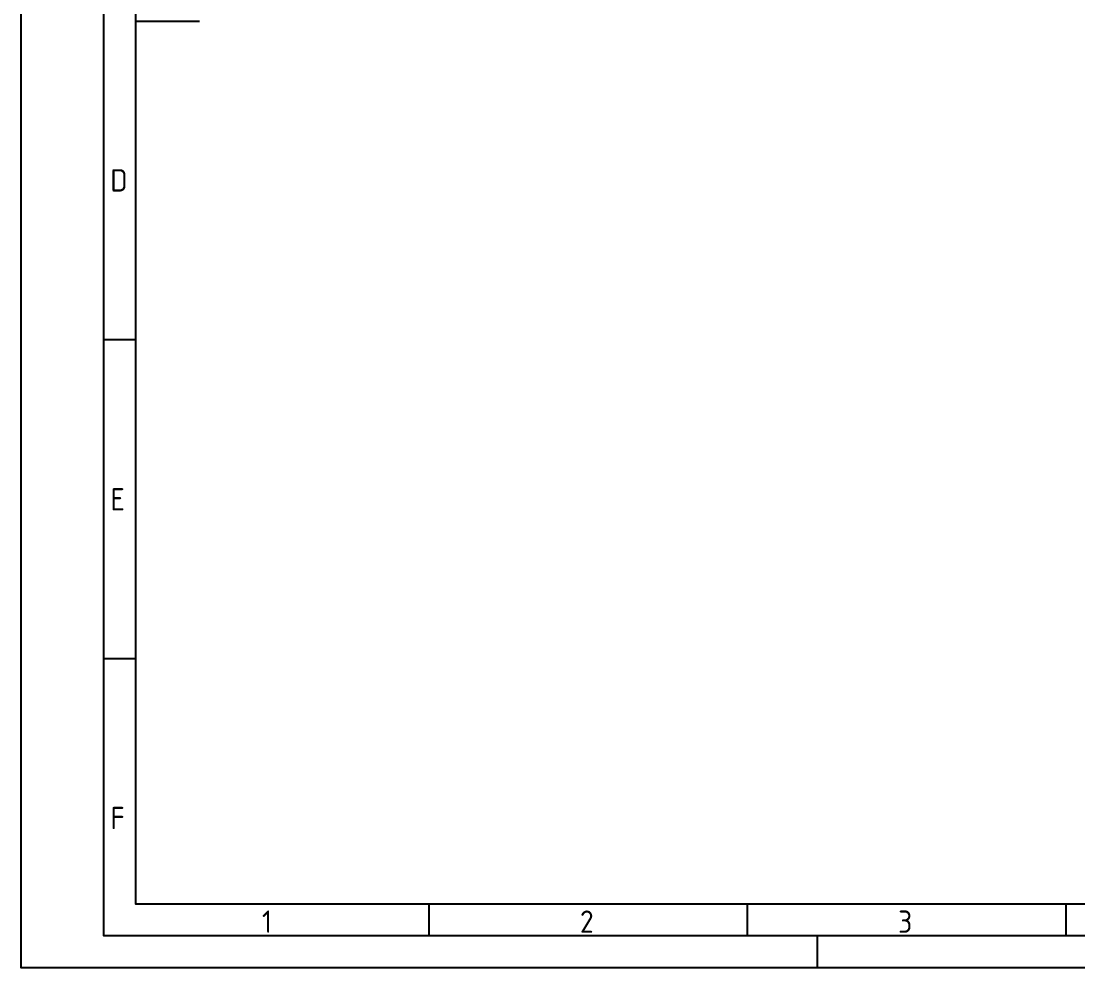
# Model space of a CAD drawing. Header units: millimetres. Extents: x 357084 to 357504, y 509210 to 509507.
# Drawn here: x 357084.1 to 357250, y 509209.9 to 509358.4 of the extents above; entities that cross this region are included whole.
import ezdxf

# ---------------------------------------------------------------- set-up
doc = ezdxf.new("R2010")
doc.units = ezdxf.units.MM
doc.layers.add('035', color=5, linetype='Continuous')
doc.layers.add('07', color=7, linetype='Continuous')
doc.styles.add('ISO Proportional', font='isocp.shx')

# ---------------------------------------------------------------- blocks, each defined once
blk = doc.blocks.new('IEC_border_a3')
at = {"layer": '035'}
for p, q in [((17.98, 98.54), (13, 98.54)), ((18, 48.5), (13.02, 48.5)), ((64, 10), (64, 5)), ((114, 10), (114, 5)), ((164, 10), (164, 5)), ((125, 0), (125, 5))]:
    blk.add_line(p, q, dxfattribs=at)
for points in [[(0, 297), (420, 297), (420, 0), (0, 0)], [(18, 287), (410, 287), (410, 10), (18, 10)]]:
    blk.add_lwpolyline(points, close=True, dxfattribs=at)
at = {"layer": '07'}
blk.add_line((18, 148.5), (28, 148.5), dxfattribs=at)
blk.add_lwpolyline([(13, 292), (415, 292), (415, 5), (13, 5)], close=True, dxfattribs=at)
at = {"layer": '035', "style": 'ISO Proportional'}
for s, p in [('D', (14, 121.79)), ('E', (14.02, 71.75)), ('F', (14.02, 21.75)), ('1', (37.81, 5.5)), ('2', (87.73, 5.5)), ('3', (137.68, 5.5))]:
    blk.add_text(s, height=3.5, dxfattribs=at).set_placement(p)

msp = doc.modelspace()

# ---------------------------------------------------------------- block references
msp.add_blockref('IEC_border_a3', (357084.07, 509209.88))

doc.saveas('drawing.dxf')
